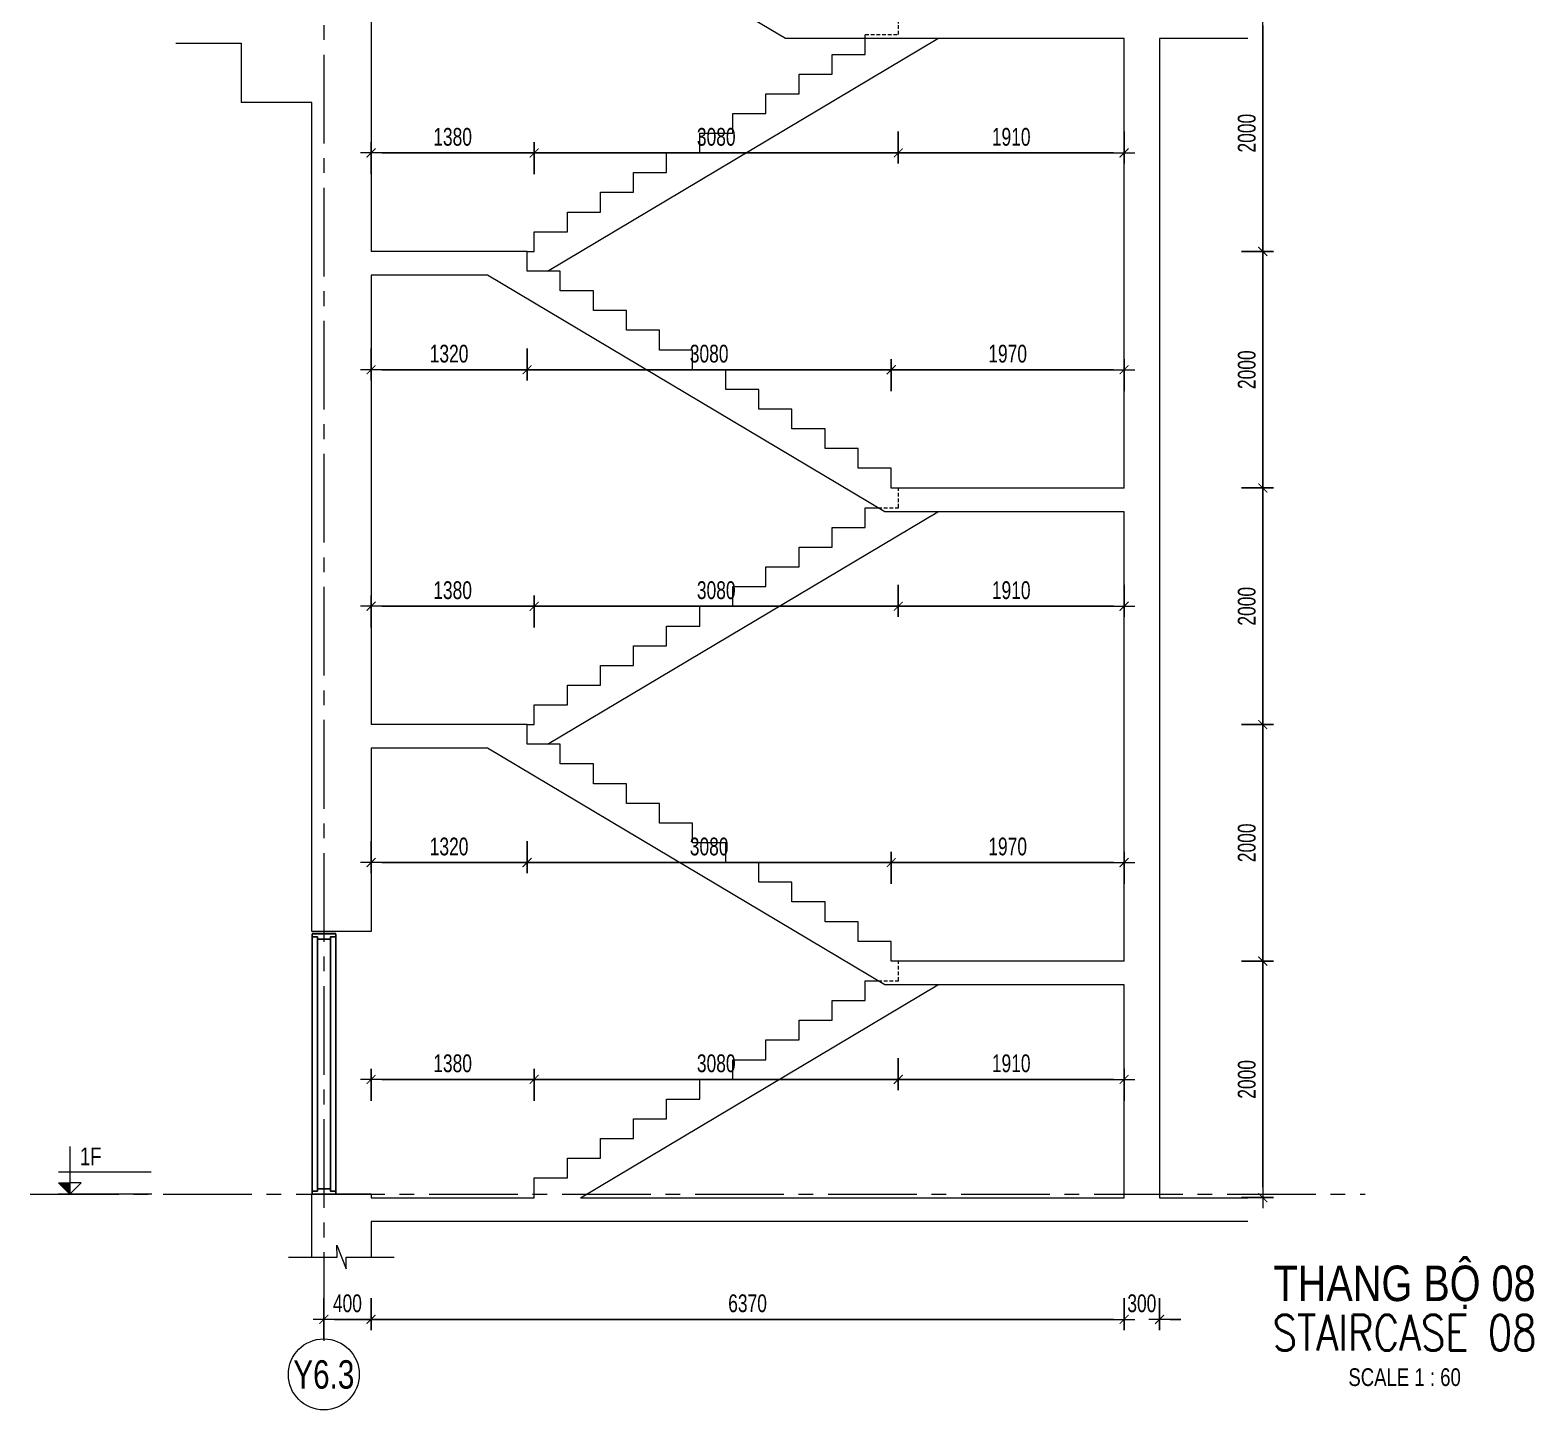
# Model space of a CAD drawing. Header units: millimetres. Extents: x -179076 to 152218, y -28646 to 38481.
# Drawn here: x 111998 to 124719, y -28615 to -16948 of the extents above; entities that cross this region are included whole.
import ezdxf
from ezdxf.enums import TextEntityAlignment as Align

# ---------------------------------------------------------------- set-up
doc = ezdxf.new("R2010")
doc.units = ezdxf.units.MM
doc.linetypes.add('CENTER2', pattern=[1.125, 0.75, -0.125, 0.125, -0.125])
doc.linetypes.add('HIDDEN2', pattern=[4.7625, 3.175, -1.5875])
doc.layers.get('Defpoints').update_dxf_attribs({"color": 151, "lineweight": 9})
doc.layers.add('A-DOOR', color=4, linetype='Continuous')
doc.layers.add('DOOR', color=4, linetype='Continuous')
for name, color, linetype, lineweight in [('NDC_S_ANNO', 7, 'Continuous', 20), ('NDC_S_AXIS', 5, 'CENTER2', 13), ('NDC_S_CONTINUOUS', 3, 'Continuous', 20), ('NDC_S_DIM', 1, 'Continuous', 15), ('NDC_S_ENG TITLE', 3, 'Continuous', 20), ('NDC_S_HIDDEN', 8, 'HIDDEN2', 13), ('NDC_S_SLAB', 2, 'Continuous', 20), ('NDC_S_SYMBOL', 1, 'Continuous', 15), ('NDC_S_TEXT SYMBOL', 7, 'Continuous', 20), ('NDC_S_VN TEXT', 7, 'Continuous', 20), ('NDC_S_VN TITLE', 6, 'Continuous', 35)]:
    doc.layers.add(name, color=color, linetype=linetype, lineweight=lineweight)
doc.styles.add('NDC_ANNO', font='', dxfattribs={"width": 0.8})
doc.styles.add('NDC_DIM', font='', dxfattribs={"width": 0.75})
doc.styles.add('NDC_EN TXT', font='romans.shx', dxfattribs={"width": 0.8})
doc.styles.add('NDC_VIE TXT', font='arial.ttf', dxfattribs={"width": 0.8})
doc.styles.get('NDC_ANNO').set_extended_font_data('Dotum')
doc.styles.get('NDC_DIM').set_extended_font_data('Dotum')
doc.dimstyles.new('NDC_dim_60', dxfattribs={"dimscale": 60, "dimtxt": 2.5, "dimasz": 1.5, "dimexe": 1.5, "dimexo": 2.5, "dimgap": 1, "dimtad": 1, "dimdec": 0, "dimzin": 0, "dimdsep": 46, "dimtxsty": 'NDC_DIM', "dimblk": 'DIMMARK', "dimcen": 0.09, "dimdle": 1.2, "dimclrd": 1, "dimclre": 1, "dimclrt": 3, "dimadec": 0, "dimazin": 0, "dimtfac": 1, "dimtdec": 0, "dimtix": 1, "dimtofl": 0, "dimtmove": 0, "dimatfit": 3, "dimfxl": 3, "dimfxlon": 1, "dimtolj": 1, "dimtzin": 0, "dimarcsym": 0})

# ---------------------------------------------------------------- blocks, each defined once
blk = doc.blocks.new('X-SECTION-2$0$X-SEC-DOO2')
at = {"layer": 'A-DOOR'}
for p, q in [((41976, 101972), (41976, 104172)), ((42021, 102017), (42021, 104127)), ((42131, 102017), (42131, 104127)), ((42176, 101972), (42176, 104172))]:
    blk.add_line(p, q, dxfattribs=at)
for points in [[(41976, 104172), (41976, 104147), (42021, 104147), (42021, 104127), (42131, 104127), (42131, 104147), (42176, 104147), (42176, 104172)], [(41976, 101972), (41976, 101997), (42021, 101997), (42021, 102017), (42131, 102017), (42131, 101997), (42176, 101997), (42176, 101972)]]:
    blk.add_lwpolyline(points, close=True, dxfattribs=at)
at = {"layer": 'Defpoints'}
blk.add_line((41976, 104192), (42176, 104192), dxfattribs=at)
blk = doc.blocks.new('kata_block_CT')
at = {"layer": 'NDC_S_ANNO'}
blk.add_hatch(color=3, dxfattribs=at).paths.add_polyline_path([(0, 1.6), (-1.61, 1.6), (0, 0)])
at = {"layer": 'NDC_S_ANNO', "ltscale": 50}
h = blk.add_hatch(dxfattribs=at)
h.set_pattern_fill('ANSI31', color=256, scale=1.406, style=0)
h.paths.add_polyline_path([(0, 1.6), (0, 0), (1.61, 1.6)])
for p, q in [((-1.59, 3.14), (11.47, 3.14)), ((11.56, 0), (-1.64, 0))]:
    blk.add_line(p, q, dxfattribs=at)
for points in [[(0, 6.69), (0, 0)], [(0, 0), (-1.61, 1.6), (0, 1.6)], [(0, 0), (1.61, 1.6), (0, 1.6)]]:
    blk.add_lwpolyline(points, dxfattribs=at)
at = {"layer": 'NDC_S_ANNO', "color": 8, "ltscale": 50}
blk.add_lwpolyline([(0, 0), (-1.61, 1.6), (0, 1.6)], dxfattribs=at)
at = {"layer": 'NDC_S_TEXT SYMBOL', "color": 3, "style": 'NDC_ANNO', "width": 0.8}
blk.add_attdef('CT', (1.41, 4.07), '', height=2.5, dxfattribs=at)
blk = doc.blocks.new('DIMMARK')
at = {"layer": 'NDC_S_DIM', "color": 1}
blk.add_line((-1.5, 0), (1, 0), dxfattribs=at)
at = {"layer": 'NDC_S_DIM', "color": 2, "const_width": 0.1}
blk.add_lwpolyline([(-0.42, -0.42), (0.42, 0.42)], dxfattribs=at)
blk = doc.blocks.new('*D978')
at = {"layer": 'Defpoints', "color": 0, "transparency": 16777216}
for p in [(116262, -25820), (114882, -26820), (116262, -26820)]:
    blk.add_point(p, dxfattribs=at)
at = {"layer": 'NDC_S_DIM', "color": 1, "lineweight": -2, "transparency": 16777216}
for p, q in [((114882, -26000), (114882, -25730)), ((114972, -25820), (116172, -25820)), ((116262, -26000), (116262, -25730))]:
    blk.add_line(p, q, dxfattribs=at)
at = {"layer": 'NDC_S_DIM', "color": 1, "lineweight": -2, "transparency": 16777216, "xscale": 90, "yscale": 90, "zscale": 90, "rotation": 180}
blk.add_blockref('DIMMARK', (114882, -25820), dxfattribs=at)
at = {"layer": 'NDC_S_DIM', "color": 1, "lineweight": -2, "transparency": 16777216, "xscale": 90, "yscale": 90, "zscale": 90}
blk.add_blockref('DIMMARK', (116262, -25820), dxfattribs=at)
at = {"layer": 'NDC_S_DIM', "color": 3, "transparency": 16777216, "insert": (115572, -25685), "char_height": 150, "attachment_point": 5, "style": 'NDC_DIM'}
blk.add_mtext('\\A1;1380', dxfattribs=at)
blk = doc.blocks.new('*D979')
at = {"layer": 'Defpoints', "color": 0, "transparency": 16777216}
for p in [(119342, -24987), (119342, -25820), (116262, -26820)]:
    blk.add_point(p, dxfattribs=at)
at = {"layer": 'NDC_S_DIM', "color": 1, "lineweight": -2, "transparency": 16777216}
for p, q in [((119342, -25640), (119342, -25910)), ((116262, -26000), (116262, -25730)), ((116352, -25820), (119252, -25820))]:
    blk.add_line(p, q, dxfattribs=at)
at = {"layer": 'NDC_S_DIM', "color": 1, "lineweight": -2, "transparency": 16777216, "xscale": 90, "yscale": 90, "zscale": 90, "rotation": 180}
blk.add_blockref('DIMMARK', (116262, -25820), dxfattribs=at)
at = {"layer": 'NDC_S_DIM', "color": 1, "lineweight": -2, "transparency": 16777216, "xscale": 90, "yscale": 90, "zscale": 90}
blk.add_blockref('DIMMARK', (119342, -25820), dxfattribs=at)
at = {"layer": 'NDC_S_DIM', "color": 3, "transparency": 16777216, "insert": (117802, -25685), "char_height": 150, "attachment_point": 5, "style": 'NDC_DIM'}
blk.add_mtext('\\A1;3080', dxfattribs=at)
blk = doc.blocks.new('*D980')
at = {"layer": 'Defpoints', "color": 0, "transparency": 16777216}
for p in [(119342, -24987), (121252, -25820), (121252, -26790)]:
    blk.add_point(p, dxfattribs=at)
at = {"layer": 'NDC_S_DIM', "color": 1, "lineweight": -2, "transparency": 16777216}
for p, q in [((119342, -25640), (119342, -25910)), ((119432, -25820), (121162, -25820)), ((121252, -26000), (121252, -25730))]:
    blk.add_line(p, q, dxfattribs=at)
at = {"layer": 'NDC_S_DIM', "color": 1, "lineweight": -2, "transparency": 16777216, "xscale": 90, "yscale": 90, "zscale": 90, "rotation": 180}
blk.add_blockref('DIMMARK', (119342, -25820), dxfattribs=at)
at = {"layer": 'NDC_S_DIM', "color": 1, "lineweight": -2, "transparency": 16777216, "xscale": 90, "yscale": 90, "zscale": 90}
blk.add_blockref('DIMMARK', (121252, -25820), dxfattribs=at)
at = {"layer": 'NDC_S_DIM', "color": 3, "transparency": 16777216, "insert": (120297, -25685), "char_height": 150, "attachment_point": 5, "style": 'NDC_DIM'}
blk.add_mtext('\\A1;1910', dxfattribs=at)
blk = doc.blocks.new('*D981')
at = {"layer": 'Defpoints', "color": 0, "transparency": 16777216}
for p in [(114882, -22820), (116202, -22820), (116202, -23987)]:
    blk.add_point(p, dxfattribs=at)
at = {"layer": 'NDC_S_DIM', "color": 1, "lineweight": -2, "transparency": 16777216}
for p, q in [((114882, -23807), (114882, -24077)), ((116202, -23807), (116202, -24077)), ((114972, -23987), (116112, -23987))]:
    blk.add_line(p, q, dxfattribs=at)
at = {"layer": 'NDC_S_DIM', "color": 1, "lineweight": -2, "transparency": 16777216, "xscale": 90, "yscale": 90, "zscale": 90, "rotation": 180}
blk.add_blockref('DIMMARK', (114882, -23987), dxfattribs=at)
at = {"layer": 'NDC_S_DIM', "color": 1, "lineweight": -2, "transparency": 16777216, "xscale": 90, "yscale": 90, "zscale": 90}
blk.add_blockref('DIMMARK', (116202, -23987), dxfattribs=at)
at = {"layer": 'NDC_S_DIM', "color": 3, "transparency": 16777216, "insert": (115542, -23852), "char_height": 150, "attachment_point": 5, "style": 'NDC_DIM'}
blk.add_mtext('\\A1;1320', dxfattribs=at)
blk = doc.blocks.new('*D982')
at = {"layer": 'Defpoints', "color": 0, "transparency": 16777216}
for p in [(116202, -22820), (119282, -23987), (119282, -24820)]:
    blk.add_point(p, dxfattribs=at)
at = {"layer": 'NDC_S_DIM', "color": 1, "lineweight": -2, "transparency": 16777216}
for p, q in [((116202, -23807), (116202, -24077)), ((119282, -24167), (119282, -23897)), ((116292, -23987), (119192, -23987))]:
    blk.add_line(p, q, dxfattribs=at)
at = {"layer": 'NDC_S_DIM', "color": 1, "lineweight": -2, "transparency": 16777216, "xscale": 90, "yscale": 90, "zscale": 90, "rotation": 180}
blk.add_blockref('DIMMARK', (116202, -23987), dxfattribs=at)
at = {"layer": 'NDC_S_DIM', "color": 1, "lineweight": -2, "transparency": 16777216, "xscale": 90, "yscale": 90, "zscale": 90}
blk.add_blockref('DIMMARK', (119282, -23987), dxfattribs=at)
at = {"layer": 'NDC_S_DIM', "color": 3, "transparency": 16777216, "insert": (117742, -23852), "char_height": 150, "attachment_point": 5, "style": 'NDC_DIM'}
blk.add_mtext('\\A1;3080', dxfattribs=at)
blk = doc.blocks.new('*D983')
at = {"layer": 'Defpoints', "color": 0, "transparency": 16777216}
for p in [(121252, -23987), (119282, -24820), (121252, -24820)]:
    blk.add_point(p, dxfattribs=at)
at = {"layer": 'NDC_S_DIM', "color": 1, "lineweight": -2, "transparency": 16777216}
for p, q in [((119282, -24167), (119282, -23897)), ((121252, -24167), (121252, -23897)), ((119372, -23987), (121162, -23987))]:
    blk.add_line(p, q, dxfattribs=at)
at = {"layer": 'NDC_S_DIM', "color": 1, "lineweight": -2, "transparency": 16777216, "xscale": 90, "yscale": 90, "zscale": 90, "rotation": 180}
blk.add_blockref('DIMMARK', (119282, -23987), dxfattribs=at)
at = {"layer": 'NDC_S_DIM', "color": 1, "lineweight": -2, "transparency": 16777216, "xscale": 90, "yscale": 90, "zscale": 90}
blk.add_blockref('DIMMARK', (121252, -23987), dxfattribs=at)
at = {"layer": 'NDC_S_DIM', "color": 3, "transparency": 16777216, "insert": (120267, -23852), "char_height": 150, "attachment_point": 5, "style": 'NDC_DIM'}
blk.add_mtext('\\A1;1970', dxfattribs=at)
blk = doc.blocks.new('*D984')
at = {"layer": 'Defpoints', "color": 0, "transparency": 16777216}
for p in [(116262, -21820), (114882, -22820), (116262, -22820)]:
    blk.add_point(p, dxfattribs=at)
at = {"layer": 'NDC_S_DIM', "color": 1, "lineweight": -2, "transparency": 16777216}
for p, q in [((114882, -22000), (114882, -21730)), ((116262, -22000), (116262, -21730)), ((114972, -21820), (116172, -21820))]:
    blk.add_line(p, q, dxfattribs=at)
at = {"layer": 'NDC_S_DIM', "color": 1, "lineweight": -2, "transparency": 16777216, "xscale": 90, "yscale": 90, "zscale": 90, "rotation": 180}
blk.add_blockref('DIMMARK', (114882, -21820), dxfattribs=at)
at = {"layer": 'NDC_S_DIM', "color": 1, "lineweight": -2, "transparency": 16777216, "xscale": 90, "yscale": 90, "zscale": 90}
blk.add_blockref('DIMMARK', (116262, -21820), dxfattribs=at)
at = {"layer": 'NDC_S_DIM', "color": 3, "transparency": 16777216, "insert": (115572, -21685), "char_height": 150, "attachment_point": 5, "style": 'NDC_DIM'}
blk.add_mtext('\\A1;1380', dxfattribs=at)
blk = doc.blocks.new('*D985')
at = {"layer": 'Defpoints', "color": 0, "transparency": 16777216}
for p in [(119342, -20987), (119342, -21820), (116262, -22820)]:
    blk.add_point(p, dxfattribs=at)
at = {"layer": 'NDC_S_DIM', "color": 1, "lineweight": -2, "transparency": 16777216}
for p, q in [((116262, -22000), (116262, -21730)), ((119342, -21640), (119342, -21910)), ((116352, -21820), (119252, -21820))]:
    blk.add_line(p, q, dxfattribs=at)
at = {"layer": 'NDC_S_DIM', "color": 1, "lineweight": -2, "transparency": 16777216, "xscale": 90, "yscale": 90, "zscale": 90, "rotation": 180}
blk.add_blockref('DIMMARK', (116262, -21820), dxfattribs=at)
at = {"layer": 'NDC_S_DIM', "color": 1, "lineweight": -2, "transparency": 16777216, "xscale": 90, "yscale": 90, "zscale": 90}
blk.add_blockref('DIMMARK', (119342, -21820), dxfattribs=at)
at = {"layer": 'NDC_S_DIM', "color": 3, "transparency": 16777216, "insert": (117802, -21685), "char_height": 150, "attachment_point": 5, "style": 'NDC_DIM'}
blk.add_mtext('\\A1;3080', dxfattribs=at)
blk = doc.blocks.new('*D986')
at = {"layer": 'Defpoints', "color": 0, "transparency": 16777216}
for p in [(119342, -20987), (121252, -21020), (121252, -21820)]:
    blk.add_point(p, dxfattribs=at)
at = {"layer": 'NDC_S_DIM', "color": 1, "lineweight": -2, "transparency": 16777216}
for p, q in [((119342, -21640), (119342, -21910)), ((121252, -21640), (121252, -21910)), ((119432, -21820), (121162, -21820))]:
    blk.add_line(p, q, dxfattribs=at)
at = {"layer": 'NDC_S_DIM', "color": 1, "lineweight": -2, "transparency": 16777216, "xscale": 90, "yscale": 90, "zscale": 90, "rotation": 180}
blk.add_blockref('DIMMARK', (119342, -21820), dxfattribs=at)
at = {"layer": 'NDC_S_DIM', "color": 1, "lineweight": -2, "transparency": 16777216, "xscale": 90, "yscale": 90, "zscale": 90}
blk.add_blockref('DIMMARK', (121252, -21820), dxfattribs=at)
at = {"layer": 'NDC_S_DIM', "color": 3, "transparency": 16777216, "insert": (120297, -21685), "char_height": 150, "attachment_point": 5, "style": 'NDC_DIM'}
blk.add_mtext('\\A1;1910', dxfattribs=at)
blk = doc.blocks.new('*D987')
at = {"layer": 'Defpoints', "color": 0, "transparency": 16777216}
for p in [(114882, -18820), (116202, -18820), (116202, -19820)]:
    blk.add_point(p, dxfattribs=at)
at = {"layer": 'NDC_S_DIM', "color": 1, "lineweight": -2, "transparency": 16777216}
for p, q in [((114882, -19640), (114882, -19910)), ((116202, -19640), (116202, -19910)), ((114972, -19820), (116112, -19820))]:
    blk.add_line(p, q, dxfattribs=at)
at = {"layer": 'NDC_S_DIM', "color": 1, "lineweight": -2, "transparency": 16777216, "xscale": 90, "yscale": 90, "zscale": 90, "rotation": 180}
blk.add_blockref('DIMMARK', (114882, -19820), dxfattribs=at)
at = {"layer": 'NDC_S_DIM', "color": 1, "lineweight": -2, "transparency": 16777216, "xscale": 90, "yscale": 90, "zscale": 90}
blk.add_blockref('DIMMARK', (116202, -19820), dxfattribs=at)
at = {"layer": 'NDC_S_DIM', "color": 3, "transparency": 16777216, "insert": (115542, -19685), "char_height": 150, "attachment_point": 5, "style": 'NDC_DIM'}
blk.add_mtext('\\A1;1320', dxfattribs=at)
blk = doc.blocks.new('*D988')
at = {"layer": 'Defpoints', "color": 0, "transparency": 16777216}
for p in [(116202, -18820), (119282, -19820), (119282, -20820)]:
    blk.add_point(p, dxfattribs=at)
at = {"layer": 'NDC_S_DIM', "color": 1, "lineweight": -2, "transparency": 16777216}
for p, q in [((116202, -19640), (116202, -19910)), ((116292, -19820), (119192, -19820)), ((119282, -20000), (119282, -19730))]:
    blk.add_line(p, q, dxfattribs=at)
at = {"layer": 'NDC_S_DIM', "color": 1, "lineweight": -2, "transparency": 16777216, "xscale": 90, "yscale": 90, "zscale": 90, "rotation": 180}
blk.add_blockref('DIMMARK', (116202, -19820), dxfattribs=at)
at = {"layer": 'NDC_S_DIM', "color": 1, "lineweight": -2, "transparency": 16777216, "xscale": 90, "yscale": 90, "zscale": 90}
blk.add_blockref('DIMMARK', (119282, -19820), dxfattribs=at)
at = {"layer": 'NDC_S_DIM', "color": 3, "transparency": 16777216, "insert": (117742, -19685), "char_height": 150, "attachment_point": 5, "style": 'NDC_DIM'}
blk.add_mtext('\\A1;3080', dxfattribs=at)
blk = doc.blocks.new('*D989')
at = {"layer": 'Defpoints', "color": 0, "transparency": 16777216}
for p in [(121252, -19820), (119282, -20820), (121252, -20820)]:
    blk.add_point(p, dxfattribs=at)
at = {"layer": 'NDC_S_DIM', "color": 1, "lineweight": -2, "transparency": 16777216}
for p, q in [((119282, -20000), (119282, -19730)), ((119372, -19820), (121162, -19820)), ((121252, -20000), (121252, -19730))]:
    blk.add_line(p, q, dxfattribs=at)
at = {"layer": 'NDC_S_DIM', "color": 1, "lineweight": -2, "transparency": 16777216, "xscale": 90, "yscale": 90, "zscale": 90, "rotation": 180}
blk.add_blockref('DIMMARK', (119282, -19820), dxfattribs=at)
at = {"layer": 'NDC_S_DIM', "color": 1, "lineweight": -2, "transparency": 16777216, "xscale": 90, "yscale": 90, "zscale": 90}
blk.add_blockref('DIMMARK', (121252, -19820), dxfattribs=at)
at = {"layer": 'NDC_S_DIM', "color": 3, "transparency": 16777216, "insert": (120267, -19685), "char_height": 150, "attachment_point": 5, "style": 'NDC_DIM'}
blk.add_mtext('\\A1;1970', dxfattribs=at)
blk = doc.blocks.new('*D990')
at = {"layer": 'Defpoints', "color": 0, "transparency": 16777216}
for p in [(116262, -17987), (114882, -18820), (116262, -18820)]:
    blk.add_point(p, dxfattribs=at)
at = {"layer": 'NDC_S_DIM', "color": 1, "lineweight": -2, "transparency": 16777216}
for p, q in [((114882, -18167), (114882, -17897)), ((116262, -18167), (116262, -17897)), ((114972, -17987), (116172, -17987))]:
    blk.add_line(p, q, dxfattribs=at)
at = {"layer": 'NDC_S_DIM', "color": 1, "lineweight": -2, "transparency": 16777216, "xscale": 90, "yscale": 90, "zscale": 90, "rotation": 180}
blk.add_blockref('DIMMARK', (114882, -17987), dxfattribs=at)
at = {"layer": 'NDC_S_DIM', "color": 1, "lineweight": -2, "transparency": 16777216, "xscale": 90, "yscale": 90, "zscale": 90}
blk.add_blockref('DIMMARK', (116262, -17987), dxfattribs=at)
at = {"layer": 'NDC_S_DIM', "color": 3, "transparency": 16777216, "insert": (115572, -17852), "char_height": 150, "attachment_point": 5, "style": 'NDC_DIM'}
blk.add_mtext('\\A1;1380', dxfattribs=at)
blk = doc.blocks.new('*D991')
at = {"layer": 'Defpoints', "color": 0, "transparency": 16777216}
for p in [(119342, -16987), (119342, -17987), (116262, -18820)]:
    blk.add_point(p, dxfattribs=at)
at = {"layer": 'NDC_S_DIM', "color": 1, "lineweight": -2, "transparency": 16777216}
for p, q in [((119342, -17807), (119342, -18077)), ((116262, -18167), (116262, -17897)), ((116352, -17987), (119252, -17987))]:
    blk.add_line(p, q, dxfattribs=at)
at = {"layer": 'NDC_S_DIM', "color": 1, "lineweight": -2, "transparency": 16777216, "xscale": 90, "yscale": 90, "zscale": 90, "rotation": 180}
blk.add_blockref('DIMMARK', (116262, -17987), dxfattribs=at)
at = {"layer": 'NDC_S_DIM', "color": 1, "lineweight": -2, "transparency": 16777216, "xscale": 90, "yscale": 90, "zscale": 90}
blk.add_blockref('DIMMARK', (119342, -17987), dxfattribs=at)
at = {"layer": 'NDC_S_DIM', "color": 3, "transparency": 16777216, "insert": (117802, -17852), "char_height": 150, "attachment_point": 5, "style": 'NDC_DIM'}
blk.add_mtext('\\A1;3080', dxfattribs=at)
blk = doc.blocks.new('*D992')
at = {"layer": 'Defpoints', "color": 0, "transparency": 16777216}
for p in [(119342, -16987), (121252, -17020), (121252, -17987)]:
    blk.add_point(p, dxfattribs=at)
at = {"layer": 'NDC_S_DIM', "color": 1, "lineweight": -2, "transparency": 16777216}
for p, q in [((119342, -17807), (119342, -18077)), ((121252, -17807), (121252, -18077)), ((119432, -17987), (121162, -17987))]:
    blk.add_line(p, q, dxfattribs=at)
at = {"layer": 'NDC_S_DIM', "color": 1, "lineweight": -2, "transparency": 16777216, "xscale": 90, "yscale": 90, "zscale": 90, "rotation": 180}
blk.add_blockref('DIMMARK', (119342, -17987), dxfattribs=at)
at = {"layer": 'NDC_S_DIM', "color": 1, "lineweight": -2, "transparency": 16777216, "xscale": 90, "yscale": 90, "zscale": 90}
blk.add_blockref('DIMMARK', (121252, -17987), dxfattribs=at)
at = {"layer": 'NDC_S_DIM', "color": 3, "transparency": 16777216, "insert": (120297, -17852), "char_height": 150, "attachment_point": 5, "style": 'NDC_DIM'}
blk.add_mtext('\\A1;1910', dxfattribs=at)
blk = doc.blocks.new('Drawing name_symbol')
at = {"layer": 'NDC_S_ENG TITLE', "style": 'NDC_EN TXT', "width": 0.8}
blk.add_attdef('SECTDET1', text='', height=5, dxfattribs=at).set_placement((0, 1.01), align=Align.CENTER)
at = {"layer": 'NDC_S_TEXT SYMBOL', "lineweight": 25, "style": 'NDC_ANNO', "width": 0.8}
blk.add_attdef('SSCALE', text='', height=2.5, dxfattribs=at).set_placement((0, -4), align=Align.CENTER)
at = {"layer": 'NDC_S_VN TITLE', "style": 'NDC_VIE TXT', "width": 0.8}
blk.add_attdef('SECTDET2', text='', height=5, dxfattribs=at).set_placement((0, 7.97), align=Align.CENTER)
blk = doc.blocks.new('*D1032')
at = {"layer": 'Defpoints', "color": 0, "transparency": 16777216}
for p in [(114882, -24570), (121252, -24570), (121252, -27849)]:
    blk.add_point(p, dxfattribs=at)
at = {"layer": 'NDC_S_DIM', "color": 1, "lineweight": -2, "transparency": 16777216}
for p, q in [((114882, -27669), (114882, -27939)), ((121252, -27669), (121252, -27939)), ((114972, -27849), (121162, -27849))]:
    blk.add_line(p, q, dxfattribs=at)
at = {"layer": 'NDC_S_DIM', "color": 1, "lineweight": -2, "transparency": 16777216, "xscale": 90, "yscale": 90, "zscale": 90, "rotation": 180}
blk.add_blockref('DIMMARK', (114882, -27849), dxfattribs=at)
at = {"layer": 'NDC_S_DIM', "color": 1, "lineweight": -2, "transparency": 16777216, "xscale": 90, "yscale": 90, "zscale": 90}
blk.add_blockref('DIMMARK', (121252, -27849), dxfattribs=at)
at = {"layer": 'NDC_S_DIM', "color": 3, "transparency": 16777216, "insert": (118067, -27714), "char_height": 150, "attachment_point": 5, "style": 'NDC_DIM'}
blk.add_mtext('\\A1;6370', dxfattribs=at)
blk = doc.blocks.new('*U187')
at = {"layer": 'NDC_S_SYMBOL'}
blk.add_line((0, 5), (0, 9), dxfattribs=at)
blk.add_circle((0, 0), 5, dxfattribs=at)
at = {"layer": 'NDC_S_TEXT SYMBOL', "color": 7, "style": 'NDC_ANNO', "width": 0.8}
blk.add_attdef('GRID', text='', height=4, dxfattribs=at).set_placement((0, 0), align=Align.MIDDLE)
blk = doc.blocks.new('*D1033')
at = {"layer": 'Defpoints', "color": 0, "transparency": 16777216}
for p in [(114882, -24570), (114482, -26790), (114482, -27849)]:
    blk.add_point(p, dxfattribs=at)
at = {"layer": 'NDC_S_DIM', "color": 1, "lineweight": -2, "transparency": 16777216}
for p, q in [((114482, -27669), (114482, -27939)), ((114882, -27669), (114882, -27939)), ((114792, -27849), (114572, -27849))]:
    blk.add_line(p, q, dxfattribs=at)
at = {"layer": 'NDC_S_DIM', "color": 1, "lineweight": -2, "transparency": 16777216, "xscale": 90, "yscale": 90, "zscale": 90, "rotation": 180}
blk.add_blockref('DIMMARK', (114482, -27849), dxfattribs=at)
at = {"layer": 'NDC_S_DIM', "color": 1, "lineweight": -2, "transparency": 16777216, "xscale": 90, "yscale": 90, "zscale": 90}
blk.add_blockref('DIMMARK', (114882, -27849), dxfattribs=at)
at = {"layer": 'NDC_S_DIM', "color": 3, "transparency": 16777216, "insert": (114682, -27714), "char_height": 150, "attachment_point": 5, "style": 'NDC_DIM'}
blk.add_mtext('\\A1;400', dxfattribs=at)
blk = doc.blocks.new('*D1034')
at = {"layer": 'Defpoints', "color": 0, "transparency": 16777216}
for p in [(121252, -24570), (121552, -26820), (121552, -27849)]:
    blk.add_point(p, dxfattribs=at)
at = {"layer": 'NDC_S_DIM', "color": 1, "lineweight": -2, "transparency": 16777216}
for p, q in [((121252, -27669), (121252, -27939)), ((121552, -27669), (121552, -27939)), ((121162, -27849), (121072, -27849)), ((121642, -27849), (121732, -27849))]:
    blk.add_line(p, q, dxfattribs=at)
at = {"layer": 'NDC_S_DIM', "color": 1, "lineweight": -2, "transparency": 16777216, "xscale": 90, "yscale": 90, "zscale": 90}
blk.add_blockref('DIMMARK', (121252, -27849), dxfattribs=at)
at = {"layer": 'NDC_S_DIM', "color": 1, "lineweight": -2, "transparency": 16777216, "xscale": 90, "yscale": 90, "zscale": 90, "rotation": 180}
blk.add_blockref('DIMMARK', (121552, -27849), dxfattribs=at)
at = {"layer": 'NDC_S_DIM', "color": 3, "transparency": 16777216, "insert": (121402, -27714), "char_height": 150, "attachment_point": 5, "style": 'NDC_DIM'}
blk.add_mtext('\\A1;300', dxfattribs=at)
blk = doc.blocks.new('*D1281')
at = {"layer": 'Defpoints', "color": 0, "transparency": 16777216}
for p in [(121252, -24820), (122425, -24820), (121252, -26820)]:
    blk.add_point(p, dxfattribs=at)
at = {"layer": 'NDC_S_DIM', "color": 1, "lineweight": -2, "transparency": 16777216}
for p, q in [((122245, -24820), (122515, -24820)), ((122425, -26730), (122425, -24910)), ((122245, -26820), (122515, -26820))]:
    blk.add_line(p, q, dxfattribs=at)
at = {"layer": 'NDC_S_DIM', "color": 1, "lineweight": -2, "transparency": 16777216, "xscale": 90, "yscale": 90, "zscale": 90}
for p, rotation in [((122425, -24820), 90), ((122425, -26820), 270)]:
    blk.add_blockref('DIMMARK', p, dxfattribs=dict(at, rotation=rotation))
at = {"layer": 'NDC_S_DIM', "color": 3, "transparency": 16777216, "insert": (122290, -25820), "char_height": 150, "attachment_point": 5, "rotation": 90, "style": 'NDC_DIM'}
blk.add_mtext('\\A1;2000', dxfattribs=at)
blk = doc.blocks.new('*D1282')
at = {"layer": 'Defpoints', "color": 0, "transparency": 16777216}
for p in [(116262, -22820), (122425, -22820), (121252, -24820)]:
    blk.add_point(p, dxfattribs=at)
at = {"layer": 'NDC_S_DIM', "color": 1, "lineweight": -2, "transparency": 16777216}
for p, q in [((122245, -22820), (122515, -22820)), ((122425, -24730), (122425, -22910)), ((122245, -24820), (122515, -24820))]:
    blk.add_line(p, q, dxfattribs=at)
at = {"layer": 'NDC_S_DIM', "color": 1, "lineweight": -2, "transparency": 16777216, "xscale": 90, "yscale": 90, "zscale": 90}
for p, rotation in [((122425, -22820), 90), ((122425, -24820), 270)]:
    blk.add_blockref('DIMMARK', p, dxfattribs=dict(at, rotation=rotation))
at = {"layer": 'NDC_S_DIM', "color": 3, "transparency": 16777216, "insert": (122290, -23820), "char_height": 150, "attachment_point": 5, "rotation": 90, "style": 'NDC_DIM'}
blk.add_mtext('\\A1;2000', dxfattribs=at)
blk = doc.blocks.new('*D1283')
at = {"layer": 'Defpoints', "color": 0, "transparency": 16777216}
for p in [(119282, -20820), (122425, -20820), (116262, -22820)]:
    blk.add_point(p, dxfattribs=at)
at = {"layer": 'NDC_S_DIM', "color": 1, "lineweight": -2, "transparency": 16777216}
for p, q in [((122245, -20820), (122515, -20820)), ((122425, -22730), (122425, -20910)), ((122245, -22820), (122515, -22820))]:
    blk.add_line(p, q, dxfattribs=at)
at = {"layer": 'NDC_S_DIM', "color": 1, "lineweight": -2, "transparency": 16777216, "xscale": 90, "yscale": 90, "zscale": 90}
for p, rotation in [((122425, -20820), 90), ((122425, -22820), 270)]:
    blk.add_blockref('DIMMARK', p, dxfattribs=dict(at, rotation=rotation))
at = {"layer": 'NDC_S_DIM', "color": 3, "transparency": 16777216, "insert": (122290, -21820), "char_height": 150, "attachment_point": 5, "rotation": 90, "style": 'NDC_DIM'}
blk.add_mtext('\\A1;2000', dxfattribs=at)
blk = doc.blocks.new('*D1284')
at = {"layer": 'Defpoints', "color": 0, "transparency": 16777216}
for p in [(116232, -18820), (122425, -18820), (119282, -20820)]:
    blk.add_point(p, dxfattribs=at)
at = {"layer": 'NDC_S_DIM', "color": 1, "lineweight": -2, "transparency": 16777216}
for p, q in [((122245, -18820), (122515, -18820)), ((122425, -20730), (122425, -18910)), ((122245, -20820), (122515, -20820))]:
    blk.add_line(p, q, dxfattribs=at)
at = {"layer": 'NDC_S_DIM', "color": 1, "lineweight": -2, "transparency": 16777216, "xscale": 90, "yscale": 90, "zscale": 90}
for p, rotation in [((122425, -18820), 90), ((122425, -20820), 270)]:
    blk.add_blockref('DIMMARK', p, dxfattribs=dict(at, rotation=rotation))
at = {"layer": 'NDC_S_DIM', "color": 3, "transparency": 16777216, "insert": (122290, -19820), "char_height": 150, "attachment_point": 5, "rotation": 90, "style": 'NDC_DIM'}
blk.add_mtext('\\A1;2000', dxfattribs=at)
blk = doc.blocks.new('*D1285')
at = {"layer": 'Defpoints', "color": 0, "transparency": 16777216}
for p in [(118442, -16820), (122425, -16820), (116232, -18820)]:
    blk.add_point(p, dxfattribs=at)
at = {"layer": 'NDC_S_DIM', "color": 1, "lineweight": -2, "transparency": 16777216}
for p, q in [((122245, -16820), (122515, -16820)), ((122425, -18730), (122425, -16910)), ((122245, -18820), (122515, -18820))]:
    blk.add_line(p, q, dxfattribs=at)
at = {"layer": 'NDC_S_DIM', "color": 1, "lineweight": -2, "transparency": 16777216, "xscale": 90, "yscale": 90, "zscale": 90}
for p, rotation in [((122425, -16820), 90), ((122425, -18820), 270)]:
    blk.add_blockref('DIMMARK', p, dxfattribs=dict(at, rotation=rotation))
at = {"layer": 'NDC_S_DIM', "color": 3, "transparency": 16777216, "insert": (122290, -17820), "char_height": 150, "attachment_point": 5, "rotation": 90, "style": 'NDC_DIM'}
blk.add_mtext('\\A1;2000', dxfattribs=at)

msp = doc.modelspace()

# ---------------------------------------------------------------- linework, layer by layer
at = {"layer": 'NDC_S_AXIS', "ltscale": 1000}
for p, q in [((114482.4, 4218.6), (114482.4, -28051.4)), ((111997.8, -26790.2), (123290.2, -26790.2))]:
    msp.add_line(p, q, dxfattribs=at)
at = {"layer": 'NDC_S_CONTINUOUS'}
for p, q in [((116373.4, -18986.8), (119677.4, -17020.2)), ((116373.4, -22986.8), (119677.4, -21020.2)), ((116653.4, -26820.2), (119677.4, -25020.2))]:
    msp.add_line(p, q, dxfattribs=at)
for points in [[(116202.4, -18820.2), (116262.4, -18820.2), (116262.4, -18653.5), (116542.4, -18653.5), (116542.4, -18486.8), (116822.4, -18486.8), (116822.4, -18320.2), (117102.4, -18320.2), (117102.4, -18153.5), (117382.4, -18153.5), (117382.4, -17986.8), (117662.4, -17986.8), (117662.4, -17820.2), (117942.4, -17820.2), (117942.4, -17653.5), (118222.4, -17653.5), (118222.4, -17486.8), (118502.4, -17486.8), (118502.4, -17320.2), (118782.4, -17320.2), (118782.4, -17153.5), (119062.4, -17153.5), (119062.4, -17020.2)], [(116202.4, -22820.2), (116262.4, -22820.2), (116262.4, -22653.5), (116542.4, -22653.5), (116542.4, -22486.8), (116822.4, -22486.8), (116822.4, -22320.2), (117102.4, -22320.2), (117102.4, -22153.5), (117382.4, -22153.5), (117382.4, -21986.8), (117662.4, -21986.8), (117662.4, -21820.2), (117942.4, -21820.2), (117942.4, -21653.5), (118222.4, -21653.5), (118222.4, -21486.8), (118502.4, -21486.8), (118502.4, -21320.2), (118782.4, -21320.2), (118782.4, -21153.5), (119062.4, -21153.5), (119062.4, -20986.8), (119171.4, -20986.8)], [(116262.4, -26820.2), (116262.4, -26653.5), (116542.4, -26653.5), (116542.4, -26486.8), (116822.4, -26486.8), (116822.4, -26320.2), (117102.4, -26320.2), (117102.4, -26153.5), (117382.4, -26153.5), (117382.4, -25986.8), (117662.4, -25986.8), (117662.4, -25820.2), (117942.4, -25820.2), (117942.4, -25653.5), (118222.4, -25653.5), (118222.4, -25486.8), (118502.4, -25486.8), (118502.4, -25320.2), (118782.4, -25320.2), (118782.4, -25153.5), (119062.4, -25153.5), (119062.4, -24986.8), (119171.4, -24986.8)]]:
    msp.add_lwpolyline(points, dxfattribs=at)
at = {"layer": 'NDC_S_HIDDEN', "ltscale": 10}
for points in [[(119062.4, -17020.2), (119062.4, -16986.8), (119342.4, -16986.8), (119342.4, -16820.2)], [(119171.4, -20986.8), (119342.4, -20986.8), (119342.4, -20820.2)], [(119171.4, -24986.8), (119342.4, -24986.8), (119342.4, -24820.2)]]:
    msp.add_lwpolyline(points, dxfattribs=at)
at = {"layer": 'NDC_S_SLAB'}
for p, q in [((114882.4, -15520.2), (114882.4, -18820.2)), ((118387.4, -17020.2), (115867.4, -15520.2)), ((121552.4, -17020.2), (121552.4, -26820.2)), ((122299.6, -17020.2), (121552.4, -17020.2)), ((113782.4, -17060.2), (113782.4, -17560.2)), ((114382.4, -17560.2), (113782.4, -17560.2)), ((114382.4, -24570.2), (114382.4, -17560.2)), ((114882.4, -19020.2), (114882.4, -22820.2)), ((114882.4, -23020.2), (114882.4, -24570.2)), ((114882.4, -24570.2), (114382.4, -24570.2)), ((114382.4, -27322.1), (114382.4, -26790.2)), ((114882.4, -26790.2), (114382.4, -26790.2)), ((114882.4, -26790.2), (114882.4, -26820.2)), ((121552.4, -26820.2), (122299.6, -26820.2)), ((122299.6, -27020.2), (114882.4, -27020.2)), ((114882.4, -27020.2), (114882.4, -27322.1))]:
    msp.add_line(p, q, dxfattribs=at)
for points in [[(121252.4, -20820.2), (121252.4, -17020.2), (118387.4, -17020.2)], [(113230.5, -17060.2), (113782.4, -17060.2)], [(121252.4, -20820.2), (119282.4, -20820.2), (119282.4, -20653.5), (119002.4, -20653.5), (119002.4, -20486.8), (118722.4, -20486.8), (118722.4, -20320.2), (118442.4, -20320.2), (118442.4, -20153.5), (118162.4, -20153.5), (118162.4, -19986.8), (117882.4, -19986.8), (117882.4, -19820.2), (117602.4, -19820.2), (117602.4, -19653.5), (117322.4, -19653.5), (117322.4, -19486.8), (117042.4, -19486.8), (117042.4, -19320.2), (116762.4, -19320.2), (116762.4, -19153.5), (116482.4, -19153.5), (116482.4, -18986.8), (116202.4, -18986.8), (116202.4, -18820.2), (114882.4, -18820.2)], [(121252.4, -21020.2), (119227.4, -21020.2), (115867.4, -19020.2), (114882.4, -19020.2)], [(121252.4, -24820.2), (121252.4, -21020.2)], [(121252.4, -24820.2), (119282.4, -24820.2), (119282.4, -24653.5), (119002.4, -24653.5), (119002.4, -24486.8), (118722.4, -24486.8), (118722.4, -24320.2), (118442.4, -24320.2), (118442.4, -24153.5), (118162.4, -24153.5), (118162.4, -23986.8), (117882.4, -23986.8), (117882.4, -23820.2), (117602.4, -23820.2), (117602.4, -23653.5), (117322.4, -23653.5), (117322.4, -23486.8), (117042.4, -23486.8), (117042.4, -23320.2), (116762.4, -23320.2), (116762.4, -23153.5), (116482.4, -23153.5), (116482.4, -22986.8), (116202.4, -22986.8), (116202.4, -22820.2), (114882.4, -22820.2)], [(121252.4, -25020.2), (119227.4, -25020.2), (115867.4, -23020.2), (114882.4, -23020.2)], [(116653.4, -26820.2), (121252.4, -26820.2), (121252.4, -25020.2)], [(114882.4, -26820.2), (116262.4, -26820.2)]]:
    msp.add_lwpolyline(points, dxfattribs=at)
at = {"layer": 'NDC_S_SYMBOL'}
msp.add_lwpolyline([(114185, -27322.1), (114594.6, -27322.1), (114592.4, -27222.1), (114672.4, -27422.1), (114670.2, -27322.1), (115076.5, -27322.1)], dxfattribs=at)

# ---------------------------------------------------------------- block references
at = {"layer": 'DOOR'}
msp.add_blockref('X-SECTION-2$0$X-SEC-DOO2', (72406.8, -128762), dxfattribs=at)
at = {"layer": 'NDC_S_ANNO', "xscale": 60, "yscale": 60, "zscale": 60}
msp.add_blockref('Drawing name_symbol', (123624.8, -28172.6), dxfattribs=at).add_auto_attribs({'SECTDET1': 'STAIRCASE 08', 'SECTDET2': 'THANG BỘ 08', 'SSCALE': 'SCALE 1 : 60'})
at = {"layer": 'NDC_S_AXIS', "xscale": 60, "yscale": 60, "zscale": 60}
msp.add_blockref('*U187', (114482.4, -28314.5), dxfattribs=at).add_auto_attribs({'GRID': 'Y6.3'})
at = {"layer": 'NDC_S_VN TEXT', "xscale": 60, "yscale": 60, "zscale": 60}
msp.add_blockref('kata_block_CT', (112334.5, -26790.2), dxfattribs=at).add_auto_attribs({'CT': '1F'})

# ---------------------------------------------------------------- dimensions: what is measured, and where the dimension line sits
at = {"layer": 'NDC_S_DIM'}
for base, p1, p2, picture, middle in [((122425.2, -16820.2), (116232.4, -18820.2), (118442.4, -16820.2), '*D1285', (122290.1, -17820.2)), ((122425.2, -18820.2), (119282.4, -20820.2), (116232.4, -18820.2), '*D1284', (122290.1, -19820.2)), ((122425.2, -20820.2), (116262.4, -22820.2), (119282.4, -20820.2), '*D1283', (122290.1, -21820.2)), ((122425.2, -22820.2), (121252.4, -24820.2), (116262.4, -22820.2), '*D1282', (122290.1, -23820.2))]:
    dim = msp.add_linear_dim(base=base, p1=p1, p2=p2, angle=90, dimstyle='NDC_dim_60', override={"dimtmove": 1}, dxfattribs=at)
    dim.commit()
    dim.dimension.update_dxf_attribs({"geometry": picture, "text_midpoint": middle})
for base, p1, p2, picture, middle in [((119342.4, -17986.8), (116262.4, -18820.2), (119342.4, -16986.8), '*D991', (117802.4, -17851.7)), ((121252.4, -17986.8), (119342.4, -16986.8), (121252.4, -17020.2), '*D992', (120297.4, -17851.7)), ((119282.4, -19820.2), (116202.4, -18820.2), (119282.4, -20820.2), '*D988', (117742.4, -19685.1)), ((121252.4, -19820.2), (119282.4, -20820.2), (121252.4, -20820.2), '*D989', (120267.4, -19685.1)), ((119342.4, -21820.2), (116262.4, -22820.2), (119342.4, -20986.8), '*D985', (117802.4, -21685.1)), ((121252.4, -21820.2), (119342.4, -20986.8), (121252.4, -21020.2), '*D986', (120297.4, -21685.1)), ((119282.4, -23986.8), (116202.4, -22820.2), (119282.4, -24820.2), '*D982', (117742.4, -23851.7)), ((121252.4, -23986.8), (119282.4, -24820.2), (121252.4, -24820.2), '*D983', (120267.4, -23851.7)), ((114482.4, -27849.5), (114882.4, -24570.2), (114482.4, -26790.2), '*D1033', (114682.4, -27714.4)), ((121552.4, -27849.5), (121252.4, -24570.2), (121552.4, -26820.2), '*D1034', (121402.4, -27714.4)), ((119342.4, -25820.2), (116262.4, -26820.2), (119342.4, -24986.8), '*D979', (117802.4, -25685.1)), ((121252.4, -25820.2), (119342.4, -24986.8), (121252.4, -26790.2), '*D980', (120297.4, -25685.1))]:
    dim = msp.add_linear_dim(base=base, p1=p1, p2=p2, dimstyle='NDC_dim_60', override={"dimtmove": 1}, dxfattribs=at)
    dim.commit()
    dim.dimension.update_dxf_attribs({"geometry": picture, "text_midpoint": middle})
for base, p1, p2, picture, middle in [((116262.4, -17986.8), (114882.4, -18820.2), (116262.4, -18820.2), '*D990', (115572.4, -17851.7)), ((116202.4, -19820.2), (114882.4, -18820.2), (116202.4, -18820.2), '*D987', (115542.4, -19685.1)), ((116262.4, -21820.2), (114882.4, -22820.2), (116262.4, -22820.2), '*D984', (115572.4, -21685.1)), ((116202.4, -23986.8), (114882.4, -22820.2), (116202.4, -22820.2), '*D981', (115542.4, -23851.7)), ((121252.4, -27849.5), (114882.4, -24570.2), (121252.4, -24570.2), '*D1032', (118067.4, -27714.4)), ((116262.4, -25820.2), (114882.4, -26820.2), (116262.4, -26820.2), '*D978', (115572.4, -25685.1))]:
    dim = msp.add_linear_dim(base=base, p1=p1, p2=p2, dimstyle='NDC_dim_60', dxfattribs=at)
    dim.commit()
    dim.dimension.update_dxf_attribs({"geometry": picture, "text_midpoint": middle})
dim = msp.add_linear_dim(base=(122425.2, -24820.2), p1=(121252.4, -26820.2), p2=(121252.4, -24820.2), angle=90, dimstyle='NDC_dim_60', dxfattribs=at)
dim.commit()
dim.dimension.update_dxf_attribs({"geometry": '*D1281', "text_midpoint": (122290.1, -25820.2)})

doc.saveas('drawing.dxf')
